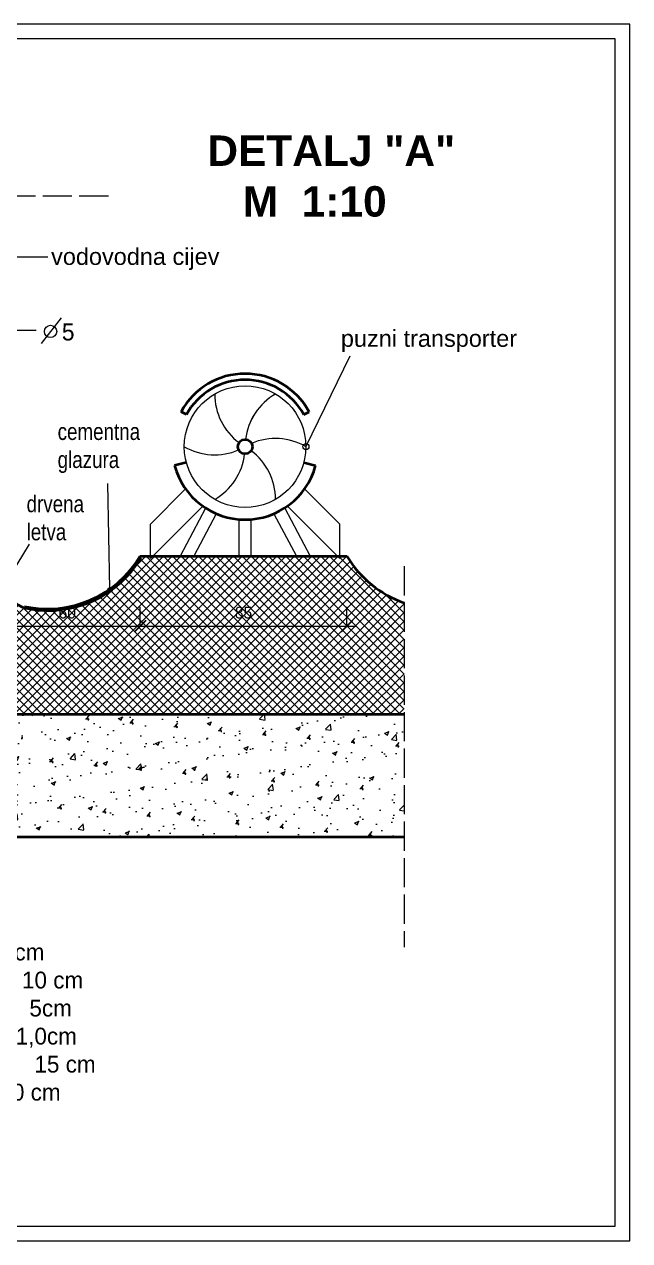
# Model space of a CAD drawing. Header units: millimetres. Extents: x 73 to 57768, y -40361 to 10065.
# Drawn here: x 2806 to 3055, y -3840 to -3340 of the extents above; entities that cross this region are included whole.
import ezdxf

# ---------------------------------------------------------------- set-up
doc = ezdxf.new("R2010")
doc.units = ezdxf.units.MM
doc.linetypes.add('ACAD_ISO02W100', pattern=[15, 12, -3])
doc.linetypes.add('ACAD_ISO03W100', pattern=[30, 12, -18])
for name, color, linetype, lineweight in [('kote', 124, 'Continuous', 5), ('linija presjeka', 7, 'ACAD_ISO02W100', 18), ('okvir', 120, 'Continuous', 13), ('shrafura', 2, 'Continuous', 5), ('ulica', 71, 'Continuous', 13)]:
    doc.layers.add(name, color=color, linetype=linetype, lineweight=lineweight)
doc.layers.add('pogled', color=7, linetype='Continuous', lineweight=5, true_color=0x8db1c3)
doc.layers.add('presjek', color=7, linetype='Continuous', lineweight=40, true_color=0xe37da2)
doc.layers.add('TEXT', color=7, linetype='Continuous')
doc.styles.add('1na10', font='simplex.shx', dxfattribs={"width": 0.8, "height": 3})
pattern_1 = [(45, (-74756.7435, 23933.695), (-1.796051224, 1.796051224), []), (135, (-74756.7435, 23933.695), (-1.796051224, -1.796051224), [])]

# ---------------------------------------------------------------- blocks, each defined once
blk = doc.blocks.new('_ArchTick')
at = {"layer": 'kote', "color": 0, "const_width": 0.15}
blk.add_lwpolyline([(-0.5, -0.5), (0.5, 0.5)], dxfattribs=at)

msp = doc.modelspace()

# ---------------------------------------------------------------- hatches: boundary and pattern name
at = {"layer": 'shrafura', "linetype": 'ACAD_ISO03W100', "ltscale": 5}
h = msp.add_hatch(dxfattribs=at)
h.set_pattern_fill('ANSI37', color=256, scale=0.8, style=0)
h.set_pattern_definition(pattern_1)
h.paths.add_polyline_path([(2962.112, -3577.698, -0.1756306), (2938.597, -3558.509), (2935.638, -3558.509), (2935.638, -3559.471), (2934.676, -3558.509), (2858.818, -3558.509), (2857.857, -3559.471), (2857.857, -3558.509), (2853.597, -3558.509, -0.1001854), (2841.704, -3571.577, -0.2674767), (2842.158, -3572.364, -0.5743672), (2840.8, -3573.156, -0.101183), (2824.344, -3580.049), (2888.173, -3623.509), (2962.112, -3623.509)])
h.paths.add_polyline_path([(2824.344, -3580.049, -0.092079), (2808.08, -3580.233, -0.3823036), (2799.714, -3571.596), (2793.597, -3571.596), (2793.597, -3587.28), (2834.965, -3587.28)])
h.paths.add_polyline_path([(2818.797, -3578.182), (2828.397, -3578.182), (2828.397, -3585.382), (2818.797, -3585.382)], flags=25)
h.paths.add_polyline_path([(2890.897, -3578.171), (2901.297, -3578.171), (2901.297, -3585.371), (2890.897, -3585.371)], flags=24)
h = msp.add_hatch(dxfattribs=at)
h.set_pattern_fill('ANSI37', color=256, scale=0.8, style=0)
h.set_pattern_definition(pattern_1)
h.paths.add_polyline_path([(2834.965, -3587.28), (2793.597, -3587.28), (2793.597, -3613.509), (2733.597, -3613.509), (2733.597, -3623.509), (2888.173, -3623.509)])
h.paths.add_polyline_path([(2733.597, -3613.509), (2726.597, -3613.509), (2726.597, -3623.509), (2733.597, -3623.509)])
h.paths.add_polyline_path([(2726.597, -3613.509), (2651.072, -3613.509), (2651.072, -3623.509), (2726.597, -3623.509)])
h = msp.add_hatch(dxfattribs=at)
h.set_pattern_fill('AR-CONC', color=256, scale=0.1, style=0)
h.set_pattern_definition([(50, (-74756.744, 23933.695), (18.218467, -1.5939086), [1.905, -20.955]), (355, (-74756.744, 23933.695), (-3.5242826, 19.1056643), [1.524, -16.764]), (100.451, (-74755.225, 23933.562), (14.69425, 17.5116688), [1.619, -17.809]), (46.1842, (-74756.744, 23938.775), (27.107904, -4.204233), [2.8575, -31.4325]), (96.6356, (-74754.485, 23938.425), (23.7404234, 24.742556), [2.4285, -26.7135]), (351.184, (-74756.744, 23938.775), (23.740461, 24.742512), [2.286, -25.146]), (21, (-74754.204, 23937.505), (15.161488, -10.2265519), [1.905, -20.955]), (326, (-74754.204, 23937.505), (6.180203, 18.4187966), [1.524, -16.764]), (71.4514, (-74752.94, 23936.653), (21.341649, 8.1922858), [1.619, -17.809]), (37.5, (-74756.7435, 23933.695), (0.3088603, 8.4555039), [0, -16.5608, 0, -17.018, 0, -16.8275]), (7.5, (-74756.7435, 23933.695), (6.6819663, 10.0180575), [0, -9.7028, 0, -16.1798, 0, -6.4135]), (327.5, (-74762.408, 23933.695), (13.5590595, -0.5728744), [0, -6.35, 0, -19.812, 0, -26.289]), (317.5, (-74764.948, 23933.695), (14.8129181, 2.5426491), [0, -8.255, 0, -13.1572, 0, -18.669])])
h.paths.add_polyline_path([(2962.112, -3623.509), (2733.597, -3623.509), (2733.597, -3626.446), (2745.022, -3626.446), (2745.022, -3656.446), (2715.022, -3656.446), (2715.022, -3626.446), (2726.597, -3626.446), (2726.597, -3623.509), (2694.054, -3623.509), (2694.054, -3673.853), (2962.112, -3673.853)])

# ---------------------------------------------------------------- linework, layer by layer
at = {"layer": 'kote'}
for p, q in [((2813.08, -3471.085), (2821.242, -3460.597)), ((2853.597, -3587.28), (2853.597, -3579.28)), ((2938.597, -3587.28), (2938.597, -3579.28)), ((2569.597, -3587.28), (2853.597, -3587.28)), ((2849.597, -3587.28), (2942.597, -3587.28))]:
    msp.add_line(p, q, dxfattribs=at)
msp.add_circle((2816.749, -3466.131), 2.52, dxfattribs=at)
at = {"layer": 'linija presjeka'}
for p, q in [((2840.521, -3410.557), (2745.27, -3410.557)), ((2962.112, -3562.628), (2962.112, -3719.291))]:
    msp.add_line(p, q, dxfattribs=at)
at = {"layer": 'okvir'}
for points in [[(2354.911, -3339.898), (2354.911, -3839.898), (3054.911, -3839.898), (3054.911, -3339.898)], [(2354.911, -3339.898), (2354.911, -3839.898), (3054.911, -3839.898), (3054.911, -3339.898)], [(2376.027, -3345.898), (2376.027, -3833.898), (3048.911, -3833.898), (3048.911, -3345.898)], [(2376.027, -3345.898), (2376.027, -3833.898), (3048.911, -3833.898), (3048.911, -3345.898)]]:
    msp.add_lwpolyline(points, close=True, dxfattribs=at)
at = {"layer": 'pogled'}
for p, q in [((2791.067, -3435.461), (2815.573, -3435.461)), ((2798.029, -3465.648), (2810.872, -3465.648)), ((2872.295, -3530.89), (2857.857, -3545.329)), ((2921.199, -3530.89), (2935.638, -3545.329)), ((2879.366, -3537.961), (2857.857, -3559.471)), ((2880.456, -3538.824), (2869.989, -3558.509)), ((2913.039, -3538.824), (2923.506, -3558.509)), ((2914.128, -3537.961), (2935.638, -3559.471)), ((2884.871, -3541.172), (2875.652, -3558.509)), ((2894.247, -3558.509), (2894.247, -3543.509)), ((2899.247, -3558.509), (2899.247, -3543.509)), ((2908.624, -3541.172), (2917.843, -3558.509)), ((2857.857, -3559.471), (2857.857, -3545.329)), ((2935.638, -3559.471), (2935.638, -3545.329))]:
    msp.add_line(p, q, dxfattribs=at)
msp.add_circle((2896.747, -3513.509), 25, dxfattribs=at)
for centre, start, end in [((2909.247, -3491.859), 180, 233.12037), ((2921.747, -3513.509), 120, 173.12037), ((2921.747, -3513.533), 119.94662, 173.06699), ((2884.247, -3491.859), 240, 293.12037), ((2909.247, -3535.16), 60, 113.12037), ((2871.747, -3513.509), 300, 353.12037), ((2884.247, -3535.16), 0, 53.12037)]:
    msp.add_arc(centre, 25, start, end, dxfattribs=at)
at = {"layer": 'presjek'}
for p, q in [((2872.615, -3500.324), (2870.421, -3499.125)), ((2920.88, -3500.324), (2923.074, -3499.125)), ((2872.599, -3519.98), (2867.77, -3521.274)), ((2920.896, -3519.98), (2925.725, -3521.274)), ((2853.597, -3558.509), (2938.597, -3558.509)), ((2583.627, -3623.509), (2962.112, -3623.509))]:
    msp.add_line(p, q, dxfattribs=at)
at = {"layer": 'presjek', "ltscale": 5}
msp.add_lwpolyline([(2420.199, -3673.853), (2962.112, -3673.853)], dxfattribs=at)
at = {"layer": 'presjek'}
msp.add_circle((2896.747, -3513.509), 3, dxfattribs=at)
for centre, radius, start, end in [((2896.747, -3513.509), 30, 28.65183, 151.34817), ((2896.747, -3513.509), 27.5, 28.65183, 151.34817), ((2896.747, -3513.509), 30, 195, 345), ((2815.369, -3535.664), 44.534, 257.78358, 329.13738), ((2815.716, -3536.358), 44.534, 260.12711, 329.13738), ((2976.825, -3535.664), 44.534, 210.86262, 250.70782), ((2808.72, -3571.243), 9.012, 182.24352, 265.93166)]:
    msp.add_arc(centre, radius, start, end, dxfattribs=at)
at = {"layer": 'shrafura'}
msp.add_lwpolyline([(2921.747, -3513.509), (2939.995, -3476.136)], dxfattribs=at)
for radius in [1.255, 2.916061847259952e-11]:
    msp.add_circle((2921.747, -3513.509), radius, dxfattribs=at)
at = {"layer": 'ulica', "linetype": 'ACAD_ISO03W100', "ltscale": 5}
for points in [[(2841.183, -3571.958), (2840.307, -3528.649)], [(2798.287, -3569.552), (2808.135, -3553.585)]]:
    msp.add_lwpolyline(points, dxfattribs=at)
msp.add_circle((2841.248, -3572.364), 0.91, dxfattribs=at)

# ---------------------------------------------------------------- block references
at = {"layer": 'kote', "xscale": 4.80000000000291, "yscale": 4.80000000000291, "zscale": 4.8, "rotation": 180}
msp.add_blockref('_ArchTick', (2853.597, -3587.28), dxfattribs=at)
at = {"layer": 'kote', "xscale": 4.80000000000291, "yscale": 4.80000000000291, "zscale": 4.8}
for p in [(2853.597, -3587.28), (2938.597, -3587.28)]:
    msp.add_blockref('_ArchTick', p, dxfattribs=at)

# ---------------------------------------------------------------- texts
at = {"layer": 'kote'}
msp.add_text('5', height=7, dxfattribs=at).set_placement((2821.394, -3469.839))
at = {"layer": 'kote', "char_height": 6.912, "width": 98.5379, "attachment_point": 1}
for s, insert in [('{\\fArial|b0|i0|c0|p34;vodovodna cijev}', (2816.957, -3431.885)), ('{\\fArial|b0|i0|c238|p34;puzni transporter}', (2936.15, -3465.554))]:
    msp.add_mtext(s, dxfattribs=dict(at, insert=insert))
at = {"layer": 'kote', "ltscale": 55, "char_height": 6.912, "attachment_point": 1, "style": '1na10'}
for s, insert in [('{\\fArial|b0|i0|c238|p34;cementna \\Pglazura}', (2819.651, -3503.849)), ('{\\fArial|b0|i0|c238|p34;drvena \\Pletva}', (2806.884, -3533.56))]:
    msp.add_mtext(s, dxfattribs=dict(at, insert=insert))
at = {"layer": 'kote', "char_height": 4.8, "attachment_point": 5}
for s, insert in [('60', (2823.597, -3581.782)), ('85', (2896.097, -3581.771))]:
    msp.add_mtext(s, dxfattribs=dict(at, insert=insert))
at = {"layer": 'TEXT', "attachment_point": 1}
for s, insert, char_height, width in [('{\\fArial|b1|i0|c238|p34;DETALJ "A" \\P   M  1:10}', (2881.229, -3385.593), 12.5, 169.22064), ('{\\fCityBlueprint|b0|i0|c2|p2;asfalt                      5 cm\\Pbeton  u  nagibu         10 cm\\Ptermoizolacija              5cm\\Phidroizolacija             1,0cm\\Plako armiran beton       15 cm\\Psljunak                    20 cm\\Pnabijena zemlja}', (2715.578, -3717.79), 6.912, 118.24548)]:
    msp.add_mtext(s, dxfattribs=dict(at, insert=insert, char_height=char_height, width=width))

doc.saveas('drawing.dxf')
